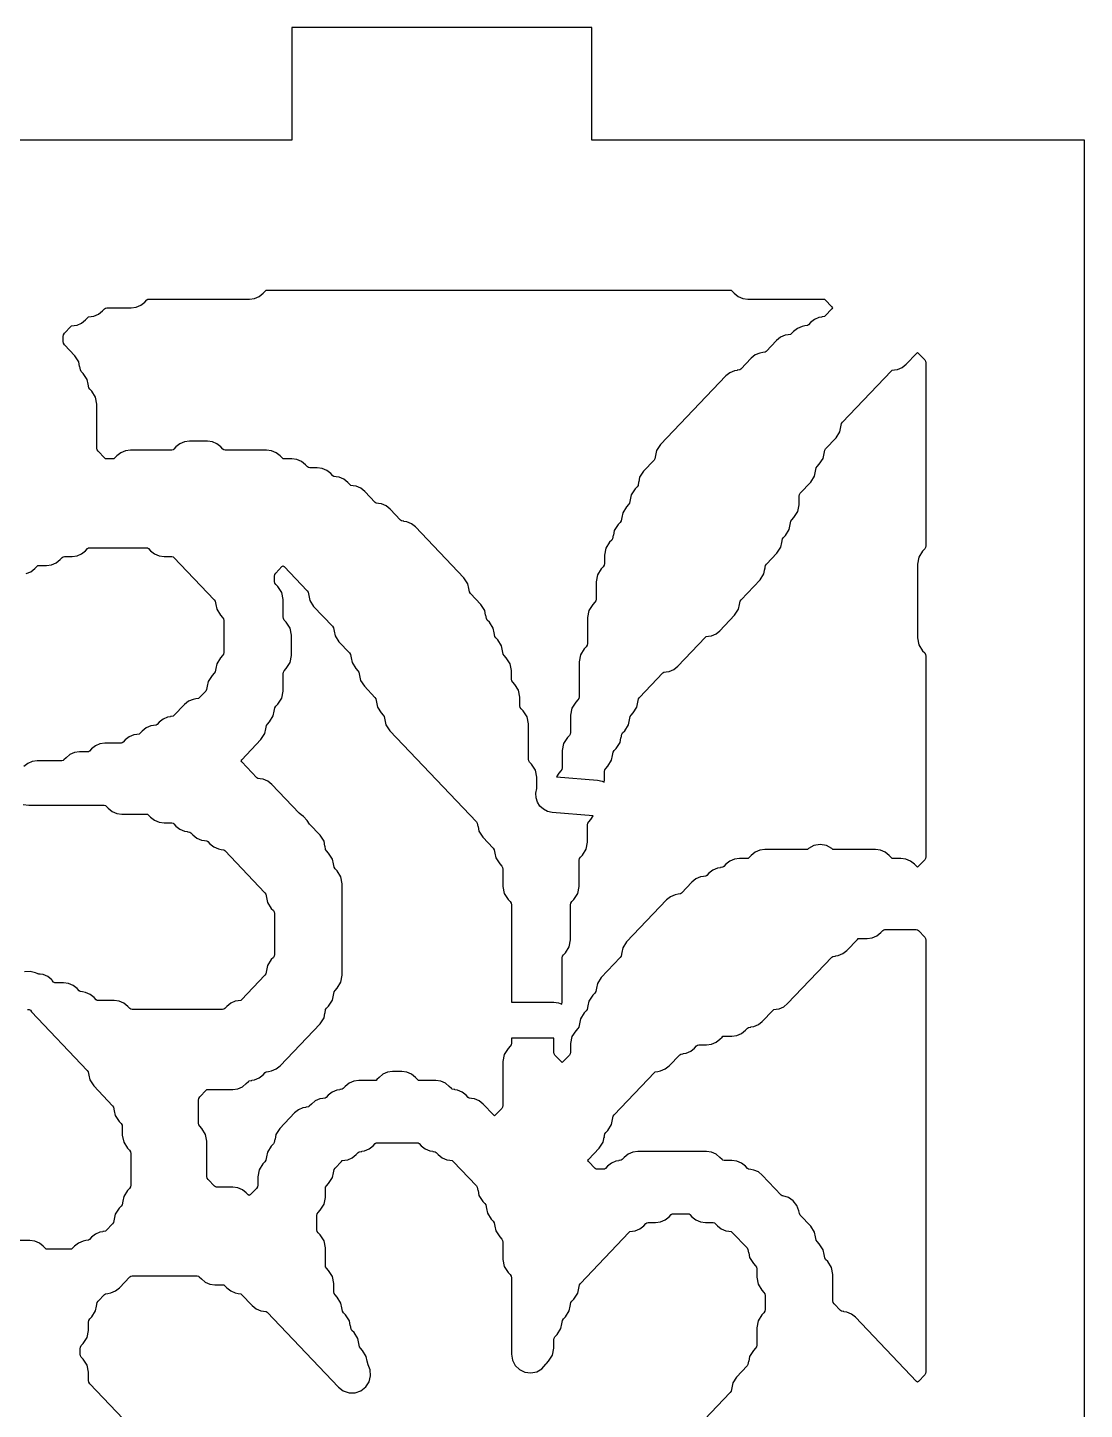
# Model space of a CAD drawing. Header units: millimetres. Extents: x 10 to 410, y 18 to 283.
# Drawn here: x 183.09 to 211.27, y 246.16 to 283 of the extents above; entities that cross this region are included whole.
import ezdxf

# ---------------------------------------------------------------- set-up
doc = ezdxf.new("R2010")
doc.units = ezdxf.units.MM
doc.layers.add('CUT', color=1, linetype='Continuous')

msp = doc.modelspace()

# ---------------------------------------------------------------- linework, layer by layer
at = {"layer": 'CUT'}
for points in [[(169.134, 160), (190.134, 160), (190.134, 157), (198.134, 157), (198.134, 160), (211.2679, 160), (211.2679, 280), (198.134, 280), (198.134, 283), (190.134, 283), (190.134, 280), (169.134, 280), (169.134, 283), (161.134, 283), (161.134, 280), (148, 280), (148, 160), (161.134, 160), (161.134, 157), (169.134, 157)], [(198.0519, 261.8274), (198.1066, 261.8848), (198.1679, 261.9803), (197.0762, 262.0726), (196.9538, 262.0994), (196.8425, 262.1569), (196.7499, 262.2413), (196.6823, 262.3468), (196.6442, 262.4662), (196.6384, 262.5914), (196.6652, 262.7138), (196.6655, 262.7144), (196.6655, 263.0135), (196.6297, 263.1992), (196.5275, 263.3584), (196.4729, 263.4158), (196.4485, 263.4537), (196.4399, 263.498), (196.4399, 264.4342), (196.4042, 264.6199), (196.302, 264.7791), (196.2473, 264.8365), (196.2229, 264.8745), (196.2144, 264.9188), (196.2144, 265.1446), (196.1786, 265.3303), (196.0764, 265.4894), (196.0217, 265.5468), (195.9973, 265.5848), (195.9888, 265.6291), (195.9888, 265.8549), (195.953, 266.0407), (195.8508, 266.1998), (195.7961, 266.2572), (195.7717, 266.2952), (195.7542, 266.3863), (195.7521, 266.3859), (195.7274, 266.5142), (195.6252, 266.6734), (195.5705, 266.7308), (195.5461, 266.7687), (195.5286, 266.8599), (195.5265, 266.8595), (195.5018, 266.9878), (195.3996, 267.147), (195.3449, 267.2044), (195.3206, 267.2423), (195.303, 267.3335), (195.301, 267.3331), (195.2762, 267.4614), (195.174, 267.6205), (194.8938, 267.9147), (194.8694, 267.9527), (194.8518, 268.0438), (194.8498, 268.0434), (194.8251, 268.1717), (194.7229, 268.3309), (193.4295, 269.6884), (193.3245, 269.7725), (193.2008, 269.8255), (193.123, 269.836), (193.1235, 269.839), (193.058, 269.8479), (193.0329, 269.868), (192.7528, 270.162), (192.6477, 270.246), (192.5241, 270.299), (192.4463, 270.3096), (192.4467, 270.3126), (192.3813, 270.3215), (192.3561, 270.3416), (192.076, 270.6356), (191.971, 270.7196), (191.8473, 270.7726), (191.7695, 270.7832), (191.77, 270.7862), (191.7045, 270.795), (191.6794, 270.8152), (191.6249, 270.8724), (191.5198, 270.9564), (191.3962, 271.0094), (191.3184, 271.0199), (191.3188, 271.0229), (191.2534, 271.0318), (191.2282, 271.0519), (191.1737, 271.1092), (191.0687, 271.1932), (190.945, 271.2462), (190.8117, 271.2643), (190.6086, 271.2643), (190.5766, 271.2686), (190.5515, 271.2887), (190.497, 271.3459), (190.3919, 271.43), (190.2683, 271.483), (190.135, 271.5011), (189.9318, 271.5011), (189.8999, 271.5054), (189.8747, 271.5255), (189.8202, 271.5827), (189.7152, 271.6668), (189.5915, 271.7197), (189.4582, 271.7378), (188.3527, 271.7378), (188.3208, 271.7422), (188.2956, 271.7623), (188.2411, 271.8195), (188.1361, 271.9035), (188.0124, 271.9565), (187.8791, 271.9746), (187.4053, 271.9746), (187.272, 271.9565), (187.1483, 271.9035), (187.0432, 271.8195), (186.9887, 271.7623), (186.9636, 271.7422), (186.9317, 271.7378), (185.8262, 271.7378), (185.6929, 271.7197), (185.5692, 271.6668), (185.4642, 271.5827), (185.4097, 271.5255), (185.3845, 271.5054), (185.3526, 271.5011), (185.1946, 271.5011), (185.1626, 271.5054), (185.1375, 271.5255), (184.9681, 271.7033), (184.9437, 271.7413), (184.9352, 271.7856), (184.9352, 272.9585), (184.8994, 273.1442), (184.7972, 273.3034), (184.7425, 273.3608), (184.7181, 273.3988), (184.7006, 273.4899), (184.6985, 273.4895), (184.6738, 273.6178), (184.5716, 273.777), (184.5169, 273.8344), (184.4926, 273.8723), (184.475, 273.9635), (184.473, 273.9631), (184.4482, 274.0914), (184.346, 274.2505), (184.0658, 274.5447), (184.0414, 274.5827), (184.0329, 274.627), (184.0329, 274.7684), (184.0414, 274.8127), (184.0658, 274.8506), (184.2351, 275.0284), (184.2603, 275.0485), (184.3257, 275.0574), (184.3253, 275.0604), (184.4031, 275.071), (184.5267, 275.1239), (184.6318, 275.208), (184.6863, 275.2652), (184.7115, 275.2853), (184.7769, 275.2942), (184.7765, 275.2972), (184.8543, 275.3077), (184.9779, 275.3607), (185.083, 275.4448), (185.1375, 275.502), (185.1626, 275.5221), (185.1946, 275.5264), (185.8489, 275.5264), (185.9822, 275.5445), (186.1058, 275.5975), (186.2109, 275.6815), (186.2654, 275.7388), (186.2905, 275.7589), (186.3225, 275.7632), (189.007, 275.7632), (189.1403, 275.7813), (189.264, 275.8343), (189.369, 275.9183), (189.4236, 275.9755), (189.4487, 275.9957), (189.4806, 276), (201.8202, 276), (201.8521, 275.9957), (201.8773, 275.9755), (201.9318, 275.9183), (202.0368, 275.8343), (202.1605, 275.7813), (202.2938, 275.7632), (204.3016, 275.7632), (204.3335, 275.7589), (204.3587, 275.7388), (204.5346, 275.554), (204.5539, 275.5264), (204.5346, 275.4988), (204.3587, 275.3141), (204.3335, 275.294), (204.2681, 275.2851), (204.2685, 275.2821), (204.1907, 275.2715), (204.0671, 275.2186), (203.962, 275.1345), (203.9075, 275.0773), (203.8823, 275.0572), (203.8169, 275.0483), (203.8173, 275.0453), (203.7395, 275.0348), (203.6159, 274.9818), (203.5108, 274.8977), (203.4563, 274.8405), (203.4312, 274.8204), (203.3658, 274.8115), (203.3662, 274.8085), (203.2884, 274.798), (203.1647, 274.745), (203.0597, 274.661), (202.7796, 274.367), (202.7544, 274.3468), (202.689, 274.3379), (202.6894, 274.335), (202.6116, 274.3244), (202.488, 274.2714), (202.3829, 274.1874), (202.1028, 273.8934), (202.0777, 273.8733), (202.0123, 273.8644), (202.0127, 273.8614), (201.9349, 273.8508), (201.8112, 273.7978), (201.7062, 273.7138), (199.9617, 271.8827), (199.8595, 271.7235), (199.8348, 271.5952), (199.8327, 271.5956), (199.8152, 271.5045), (199.7908, 271.4665), (199.5105, 271.1723), (199.4083, 271.0132), (199.3836, 270.8849), (199.3816, 270.8853), (199.364, 270.7941), (199.3396, 270.7561), (199.2849, 270.6988), (199.1827, 270.5396), (199.158, 270.4113), (199.156, 270.4117), (199.1384, 270.3205), (199.114, 270.2826), (199.0593, 270.2252), (198.9571, 270.066), (198.9324, 269.9377), (198.9304, 269.9381), (198.9128, 269.847), (198.8884, 269.809), (198.8338, 269.7516), (198.7316, 269.5925), (198.7068, 269.4642), (198.7048, 269.4646), (198.6872, 269.3734), (198.6629, 269.3354), (198.6082, 269.278), (198.506, 269.1189), (198.4702, 268.9331), (198.4702, 268.7073), (198.4617, 268.663), (198.4373, 268.6251), (198.3826, 268.5677), (198.2804, 268.4085), (198.2446, 268.2228), (198.2446, 267.7602), (198.2361, 267.7159), (198.2117, 267.6779), (198.157, 267.6205), (198.0548, 267.4614), (198.019, 267.2756), (198.019, 266.5763), (198.0105, 266.532), (197.9861, 266.494), (197.9314, 266.4366), (197.8292, 266.2774), (197.7934, 266.0917), (197.7934, 265.1555), (197.7849, 265.1112), (197.7605, 265.0733), (197.7058, 265.0159), (197.6036, 264.8567), (197.5679, 264.671), (197.5679, 264.2084), (197.5593, 264.1641), (197.5349, 264.1261), (197.4803, 264.0687), (197.3781, 263.9096), (197.3423, 263.7238), (197.3423, 263.2612), (197.3337, 263.2169), (197.3094, 263.179), (197.2547, 263.1216), (197.1934, 263.0261), (198.2851, 262.9338), (198.4075, 262.907), (198.4587, 262.8805), (198.4702, 262.94), (198.4702, 263.1658), (198.4787, 263.2101), (198.5031, 263.2481), (198.5578, 263.3055), (198.66, 263.4646), (198.6847, 263.5929), (198.6868, 263.5925), (198.7043, 263.6837), (198.7287, 263.7217), (198.7834, 263.7791), (198.8856, 263.9382), (198.9103, 264.0665), (198.9123, 264.0661), (198.9299, 264.1573), (198.9543, 264.1952), (199.009, 264.2526), (199.1112, 264.4118), (199.1359, 264.5401), (199.1379, 264.5397), (199.1555, 264.6308), (199.1799, 264.6688), (199.2345, 264.7262), (199.3368, 264.8853), (199.3615, 265.0136), (199.3635, 265.0132), (199.3811, 265.1044), (199.4054, 265.1424), (200.026, 265.7937), (200.0511, 265.8138), (200.1165, 265.8227), (200.1161, 265.8257), (200.1939, 265.8363), (200.3176, 265.8893), (200.4226, 265.9733), (201.1539, 266.7409), (201.1791, 266.761), (201.2445, 266.7699), (201.2441, 266.7729), (201.3218, 266.7834), (201.4455, 266.8364), (201.5506, 266.9204), (201.9415, 267.3308), (202.0438, 267.49), (202.0685, 267.6183), (202.0705, 267.6179), (202.0881, 267.7091), (202.1124, 267.747), (202.6183, 268.278), (202.7205, 268.4371), (202.7452, 268.5654), (202.7473, 268.565), (202.7648, 268.6562), (202.7892, 268.6942), (203.0695, 268.9884), (203.1717, 269.1475), (203.1964, 269.2758), (203.1984, 269.2754), (203.216, 269.3666), (203.2404, 269.4045), (203.295, 269.4619), (203.3973, 269.6211), (203.422, 269.7494), (203.424, 269.749), (203.4416, 269.8401), (203.4659, 269.8781), (203.5206, 269.9355), (203.6228, 270.0947), (203.6586, 270.2804), (203.6586, 270.5062), (203.6671, 270.5505), (203.6915, 270.5885), (203.9718, 270.8826), (204.074, 271.0418), (204.0987, 271.1701), (204.1008, 271.1697), (204.1183, 271.2609), (204.1427, 271.2988), (204.1974, 271.3562), (204.2996, 271.5154), (204.3243, 271.6437), (204.3263, 271.6433), (204.3439, 271.7344), (204.3683, 271.7724), (204.6485, 272.0666), (204.7508, 272.2257), (204.7755, 272.354), (204.7775, 272.3536), (204.7951, 272.4448), (204.8194, 272.4828), (206.1167, 273.8445), (206.1419, 273.8646), (206.2073, 273.8735), (206.2069, 273.8765), (206.2847, 273.887), (206.4083, 273.94), (206.5134, 274.024), (206.7888, 274.3131), (206.8168, 274.3343), (206.8448, 274.3131), (207.0095, 274.1403), (207.0338, 274.1023), (207.0424, 274.058), (207.0424, 269.1809), (207.0338, 269.1366), (207.0095, 269.0986), (206.9548, 269.0412), (206.8526, 268.8821), (206.8168, 268.6964), (206.8168, 266.7286), (206.8526, 266.5429), (206.9548, 266.3837), (207.0095, 266.3263), (207.0338, 266.2883), (207.0424, 266.244), (207.0424, 260.8934), (207.0338, 260.8491), (207.0095, 260.8111), (206.8448, 260.6383), (206.8168, 260.6171), (206.7888, 260.6383), (206.739, 260.6906), (206.6339, 260.7746), (206.5103, 260.8276), (206.377, 260.8457), (206.1738, 260.8457), (206.1419, 260.85), (206.1167, 260.8701), (206.0622, 260.9273), (205.9572, 261.0114), (205.8335, 261.0644), (205.7002, 261.0825), (204.5947, 261.0825), (204.5628, 261.0868), (204.5349, 261.1091), (204.3881, 261.1905), (204.2226, 261.2187), (204.0571, 261.1905), (203.9102, 261.1091), (203.8823, 261.0868), (203.8504, 261.0825), (202.7449, 261.0825), (202.6116, 261.0644), (202.488, 261.0114), (202.3829, 260.9273), (202.3284, 260.8701), (202.3033, 260.85), (202.2713, 260.8457), (202.0682, 260.8457), (201.9349, 260.8276), (201.8112, 260.7746), (201.7062, 260.6906), (201.6517, 260.6333), (201.6265, 260.6132), (201.5611, 260.6043), (201.5615, 260.6013), (201.4837, 260.5908), (201.3601, 260.5378), (201.255, 260.4538), (201.2005, 260.3966), (201.1753, 260.3764), (201.1099, 260.3675), (201.1103, 260.3646), (201.0325, 260.354), (200.9089, 260.301), (200.8038, 260.217), (200.5237, 259.923), (200.4986, 259.9029), (200.4332, 259.894), (200.4336, 259.891), (200.3558, 259.8804), (200.2321, 259.8274), (200.1271, 259.7434), (199.0593, 258.6226), (198.9571, 258.4635), (198.9324, 258.3352), (198.9304, 258.3356), (198.9128, 258.2444), (198.8884, 258.2065), (198.3826, 257.6755), (198.2804, 257.5163), (198.2557, 257.388), (198.2536, 257.3884), (198.2361, 257.2973), (198.2117, 257.2593), (198.157, 257.2019), (198.0548, 257.0428), (198.0301, 256.9145), (198.0281, 256.9149), (198.0105, 256.8237), (197.9861, 256.7857), (197.9314, 256.7283), (197.8292, 256.5692), (197.8045, 256.4409), (197.8025, 256.4413), (197.7849, 256.3501), (197.7605, 256.3122), (197.7058, 256.2548), (197.6036, 256.0956), (197.5679, 255.9099), (197.5679, 255.6841), (197.5593, 255.6398), (197.5349, 255.6018), (197.3703, 255.429), (197.3423, 255.4078), (197.3143, 255.429), (197.1496, 255.6018), (197.1252, 255.6398), (197.1167, 255.6841), (197.1167, 256.0558), (195.9888, 256.0558), (195.9888, 255.9209), (195.9802, 255.8766), (195.9559, 255.8386), (195.9012, 255.7812), (195.799, 255.622), (195.7632, 255.4363), (195.7632, 254.2634), (195.7547, 254.2191), (195.7303, 254.1811), (195.5656, 254.0082), (195.5376, 253.9871), (195.5096, 254.0082), (195.2342, 254.2973), (195.1292, 254.3814), (195.0055, 254.4343), (194.9277, 254.4449), (194.9281, 254.4479), (194.8627, 254.4568), (194.8376, 254.4769), (194.7831, 254.5341), (194.678, 254.6181), (194.5543, 254.6711), (194.4765, 254.6817), (194.477, 254.6847), (194.4115, 254.6936), (194.3864, 254.7137), (194.3319, 254.7709), (194.2268, 254.8549), (194.1032, 254.9079), (193.9699, 254.926), (193.5411, 254.926), (193.5092, 254.9303), (193.4841, 254.9505), (193.4295, 255.0077), (193.3245, 255.0917), (193.2008, 255.1447), (193.0675, 255.1628), (192.8193, 255.1628), (192.686, 255.1447), (192.5623, 255.0917), (192.4572, 255.0077), (192.4027, 254.9505), (192.3776, 254.9303), (192.3457, 254.926), (191.9169, 254.926), (191.7836, 254.9079), (191.66, 254.8549), (191.5549, 254.7709), (191.5004, 254.7137), (191.4752, 254.6936), (191.4098, 254.6847), (191.4102, 254.6817), (191.3325, 254.6711), (191.2088, 254.6181), (191.1037, 254.5341), (191.0492, 254.4769), (191.0241, 254.4568), (190.9587, 254.4479), (190.9591, 254.4449), (190.8813, 254.4343), (190.7576, 254.3814), (190.6526, 254.2973), (190.5981, 254.2401), (190.5729, 254.22), (190.5075, 254.2111), (190.5079, 254.2081), (190.4301, 254.1975), (190.3065, 254.1446), (190.2014, 254.0605), (189.8104, 253.6501), (189.7082, 253.491), (189.6835, 253.3627), (189.6815, 253.3631), (189.6639, 253.2719), (189.6395, 253.234), (189.5848, 253.1766), (189.4826, 253.0174), (189.4579, 252.8891), (189.4559, 252.8895), (189.4383, 252.7983), (189.4139, 252.7604), (189.3593, 252.703), (189.257, 252.5438), (189.2213, 252.3581), (189.2213, 252.1323), (189.2127, 252.088), (189.1884, 252.05), (189.0237, 251.8772), (188.9957, 251.856), (188.9677, 251.8772), (188.9179, 251.9295), (188.8128, 252.0135), (188.6892, 252.0665), (188.5559, 252.0846), (188.1271, 252.0846), (188.0952, 252.0889), (188.0701, 252.109), (187.9007, 252.2868), (187.8763, 252.3248), (187.8678, 252.3691), (187.8678, 253.3052), (187.832, 253.491), (187.7298, 253.6501), (187.6751, 253.7075), (187.6507, 253.7455), (187.6422, 253.7898), (187.6422, 254.4047), (187.6507, 254.449), (187.6751, 254.487), (187.8445, 254.6648), (187.8696, 254.6849), (187.9016, 254.6892), (188.5559, 254.6892), (188.6892, 254.7073), (188.8128, 254.7603), (188.9179, 254.8443), (188.9724, 254.9015), (188.9975, 254.9217), (189.063, 254.9305), (189.0625, 254.9335), (189.1403, 254.9441), (189.264, 254.9971), (189.369, 255.0811), (189.4236, 255.1383), (189.4487, 255.1585), (189.5141, 255.1673), (189.5137, 255.1703), (189.5915, 255.1809), (189.7152, 255.2339), (189.8202, 255.3179), (190.888, 256.4387), (190.9902, 256.5978), (191.0149, 256.7261), (191.0169, 256.7257), (191.0345, 256.8169), (191.0589, 256.8548), (191.1135, 256.9122), (191.2157, 257.0714), (191.2405, 257.1997), (191.2425, 257.1993), (191.2601, 257.2905), (191.2844, 257.3284), (191.3391, 257.3858), (191.4413, 257.545), (191.4771, 257.7307), (191.4771, 260.172), (191.4413, 260.3578), (191.3391, 260.5169), (191.2844, 260.5743), (191.2601, 260.6123), (191.2425, 260.7035), (191.2405, 260.7031), (191.2157, 260.8314), (191.1135, 260.9905), (191.0589, 261.0479), (191.0345, 261.0859), (191.0169, 261.177), (191.0149, 261.1766), (190.9902, 261.3049), (190.888, 261.4641), (190.6077, 261.7583), (190.5439, 261.8576), (190.4462, 261.9691), (190.3843, 262.0073), (190.3259, 262.0541), (189.5946, 262.8216), (189.4896, 262.9057), (189.3659, 262.9586), (189.2881, 262.9692), (189.2885, 262.9722), (189.2231, 262.9811), (189.198, 263.0012), (188.7964, 263.4227), (188.7772, 263.4503), (188.7964, 263.4779), (189.3089, 264.0158), (189.4111, 264.175), (189.4358, 264.3033), (189.4378, 264.3029), (189.4554, 264.394), (189.4798, 264.432), (189.5345, 264.4894), (189.6367, 264.6486), (189.6614, 264.7769), (189.6634, 264.7765), (189.681, 264.8676), (189.7054, 264.9056), (189.76, 264.963), (189.8622, 265.1221), (189.898, 265.3079), (189.898, 265.7705), (189.9066, 265.8148), (189.9309, 265.8527), (189.9856, 265.9101), (190.0878, 266.0693), (190.1236, 266.255), (190.1236, 266.8021), (190.0878, 266.9878), (189.9856, 267.147), (189.9309, 267.2044), (189.9066, 267.2423), (189.898, 267.2866), (189.898, 267.7492), (189.8622, 267.9349), (189.76, 268.0941), (189.7054, 268.1515), (189.681, 268.1895), (189.6724, 268.2338), (189.6724, 268.3751), (189.681, 268.4194), (189.7054, 268.4574), (189.87, 268.6302), (189.898, 268.6514), (189.926, 268.6302), (190.5419, 267.9838), (190.5662, 267.9458), (190.5838, 267.8547), (190.5858, 267.8551), (190.6105, 267.7268), (190.7128, 267.5676), (191.2186, 267.0367), (191.243, 266.9987), (191.2605, 266.9075), (191.2626, 266.9079), (191.2873, 266.7796), (191.3895, 266.6205), (191.6698, 266.3263), (191.6942, 266.2883), (191.7117, 266.1972), (191.7138, 266.1976), (191.7385, 266.0693), (191.8407, 265.9101), (191.8954, 265.8527), (191.9197, 265.8148), (191.9373, 265.7236), (191.9393, 265.724), (191.9641, 265.5957), (192.0663, 265.4366), (192.3465, 265.1424), (192.3709, 265.1044), (192.3885, 265.0132), (192.3905, 265.0136), (192.4152, 264.8853), (192.5174, 264.7262), (192.5721, 264.6688), (192.5965, 264.6308), (192.614, 264.5397), (192.6161, 264.5401), (192.6408, 264.4118), (192.743, 264.2526), (195.0535, 261.8274), (195.0779, 261.7894), (195.0955, 261.6982), (195.0975, 261.6986), (195.1222, 261.5703), (195.2244, 261.4112), (195.5047, 261.117), (195.5291, 261.079), (195.5466, 260.9879), (195.5487, 260.9883), (195.5734, 260.86), (195.6756, 260.7008), (195.7303, 260.6434), (195.7547, 260.6055), (195.7632, 260.5612), (195.7632, 260.0986), (195.799, 259.9128), (195.9012, 259.7537), (195.9559, 259.6963), (195.9802, 259.6583), (195.9888, 259.614), (195.9888, 257.0158), (197.1167, 257.0158), (197.2409, 256.9994), (197.3311, 256.9621), (197.3423, 257.0203), (197.3423, 258.1933), (197.3508, 258.2376), (197.3752, 258.2756), (197.4299, 258.333), (197.5321, 258.4921), (197.5679, 258.6778), (197.5679, 259.614), (197.5764, 259.6583), (197.6008, 259.6963), (197.6555, 259.7537), (197.7577, 259.9128), (197.7934, 260.0986), (197.7934, 260.7979), (197.802, 260.8423), (197.8264, 260.8802), (197.881, 260.9376), (197.9833, 261.0968), (198.019, 261.2825), (198.019, 261.7451), (198.0276, 261.7894)], [(201.1885, 255.8732), (201.3218, 255.8912), (201.4455, 255.9442), (201.5506, 256.0283), (201.6051, 256.0855), (201.6302, 256.1056), (201.6621, 256.1099), (201.8653, 256.1099), (201.9986, 256.128), (202.1223, 256.181), (202.2273, 256.2651), (202.2818, 256.3223), (202.307, 256.3424), (202.3724, 256.3513), (202.372, 256.3543), (202.4498, 256.3648), (202.5734, 256.4178), (202.6785, 256.5018), (202.9586, 256.7958), (202.9837, 256.816), (203.0491, 256.8248), (203.0487, 256.8278), (203.1265, 256.8384), (203.2502, 256.8914), (203.3552, 256.9754), (204.5376, 258.2166), (204.5628, 258.2367), (204.6282, 258.2456), (204.6278, 258.2486), (204.7056, 258.2591), (204.8293, 258.3121), (204.9343, 258.3961), (205.2144, 258.6901), (205.2396, 258.7103), (205.2715, 258.7146), (205.4746, 258.7146), (205.6079, 258.7327), (205.7316, 258.7857), (205.8366, 258.8697), (205.8911, 258.9269), (205.9163, 258.947), (205.9482, 258.9514), (206.783, 258.9514), (206.8149, 258.947), (206.8401, 258.9269), (207.0095, 258.7491), (207.0338, 258.7112), (207.0424, 258.6669), (207.0424, 247.1598), (207.0338, 247.1155), (207.0095, 247.0775), (206.8448, 246.9046), (206.8168, 246.8835), (206.7888, 246.9046), (205.1599, 248.6144), (205.0548, 248.6985), (204.9312, 248.7515), (204.8534, 248.762), (204.8538, 248.765), (204.7884, 248.7739), (204.7632, 248.794), (204.5939, 248.9718), (204.5695, 249.0098), (204.5609, 249.0541), (204.5609, 249.7534), (204.5252, 249.9392), (204.423, 250.0983), (204.3683, 250.1557), (204.3439, 250.1937), (204.3263, 250.2848), (204.3243, 250.2845), (204.2996, 250.4127), (204.1974, 250.5719), (204.1427, 250.6293), (204.1183, 250.6673), (204.1008, 250.7584), (204.0987, 250.758), (204.074, 250.8863), (203.9718, 251.0455), (203.6915, 251.3397), (203.6671, 251.3776), (203.6535, 251.4485), (203.6009, 251.5943), (203.5062, 251.7171), (203.3784, 251.8049), (203.2298, 251.8493), (203.2093, 251.8521), (203.1841, 251.8722), (202.6785, 252.403), (202.5734, 252.4871), (202.4498, 252.54), (202.372, 252.5506), (202.3724, 252.5536), (202.307, 252.5625), (202.2818, 252.5826), (202.2273, 252.6398), (202.1223, 252.7238), (201.9986, 252.7768), (201.8653, 252.7949), (201.6621, 252.7949), (201.6302, 252.7993), (201.6051, 252.8194), (201.5506, 252.8766), (201.4455, 252.9606), (201.3218, 253.0136), (201.1885, 253.0317), (199.3612, 253.0317), (199.2279, 253.0136), (199.1042, 252.9606), (198.9992, 252.8766), (198.9447, 252.8194), (198.9195, 252.7993), (198.8541, 252.7904), (198.8545, 252.7874), (198.7767, 252.7768), (198.6531, 252.7238), (198.548, 252.6398), (198.4935, 252.5826), (198.4683, 252.5625), (198.4364, 252.5581), (198.2784, 252.5581), (198.2465, 252.5625), (198.2213, 252.5826), (198.0453, 252.7673), (198.0261, 252.7949), (198.0453, 252.8225), (198.3322, 253.1237), (198.4344, 253.2828), (198.4591, 253.4111), (198.4612, 253.4107), (198.4787, 253.5019), (198.5031, 253.5398), (198.5578, 253.5972), (198.66, 253.7564), (198.6847, 253.8847), (198.6868, 253.8843), (198.7043, 253.9754), (198.7287, 254.0134), (199.8004, 255.1383), (199.8256, 255.1585), (199.891, 255.1673), (199.8906, 255.1703), (199.9683, 255.1809), (200.092, 255.2339), (200.1971, 255.3179), (200.4771, 255.6119), (200.5023, 255.632), (200.5677, 255.6409), (200.5673, 255.6439), (200.6451, 255.6545), (200.7688, 255.7074), (200.8738, 255.7915), (200.9283, 255.8487), (200.9535, 255.8688), (200.9854, 255.8732)]]:
    msp.add_lwpolyline(points, close=True, dxfattribs=at)
for points in [[(183.0496, 268.4409), (183.1732, 268.4939), (183.2783, 268.5779), (183.3328, 268.6352), (183.358, 268.6553), (183.3899, 268.6596), (183.593, 268.6596), (183.7263, 268.6777), (183.85, 268.7307), (183.955, 268.8147), (184.0095, 268.8719), (184.0347, 268.8921), (184.0666, 268.8964), (184.2698, 268.8964), (184.4031, 268.9145), (184.5267, 268.9675), (184.6318, 269.0515), (184.6863, 269.1087), (184.7115, 269.1289), (184.7434, 269.1332), (186.2549, 269.1332), (186.2868, 269.1289), (186.312, 269.1087), (186.3665, 269.0515), (186.4715, 268.9675), (186.5952, 268.9145), (186.7285, 268.8964), (186.9317, 268.8964), (186.9636, 268.8921), (186.9887, 268.8719), (188.0604, 267.747), (188.0848, 267.7091), (188.1024, 267.6179), (188.1044, 267.6183), (188.1291, 267.49), (188.2313, 267.3308), (188.286, 267.2734), (188.3104, 267.2355), (188.3189, 267.1912), (188.3189, 266.3395), (188.3104, 266.2952), (188.286, 266.2572), (188.2313, 266.1998), (188.1291, 266.0407), (188.1044, 265.9124), (188.1024, 265.9128), (188.0848, 265.8216), (188.0604, 265.7836), (188.0058, 265.7262), (187.9035, 265.5671), (187.8788, 265.4388), (187.8768, 265.4392), (187.8592, 265.348), (187.8349, 265.3101), (187.6655, 265.1323), (187.6403, 265.1122), (187.5749, 265.1033), (187.5753, 265.1003), (187.4975, 265.0897), (187.3739, 265.0367), (187.2688, 264.9527), (186.9887, 264.6587), (186.9636, 264.6386), (186.8982, 264.6297), (186.8986, 264.6267), (186.8208, 264.6162), (186.6971, 264.5632), (186.5921, 264.4791), (186.5376, 264.4219), (186.5124, 264.4018), (186.447, 264.3929), (186.4474, 264.3899), (186.3696, 264.3794), (186.246, 264.3264), (186.1409, 264.2423), (186.0864, 264.1851), (186.0612, 264.165), (185.9958, 264.1561), (185.9962, 264.1531), (185.9185, 264.1426), (185.7948, 264.0896), (185.6897, 264.0056), (185.6352, 263.9484), (185.6101, 263.9282), (185.5782, 263.9239), (185.1494, 263.9239), (185.0161, 263.9058), (184.8925, 263.8528), (184.7874, 263.7688), (184.7329, 263.7116), (184.7077, 263.6914), (184.6758, 263.6871), (184.4727, 263.6871), (184.3394, 263.669), (184.2157, 263.616), (184.1107, 263.532), (184.0562, 263.4748), (184.031, 263.4547), (183.9991, 263.4503), (183.3448, 263.4503), (183.2115, 263.4322), (183.0878, 263.3792), (182.9827, 263.2952)], [(182.9696, 262.2893), (183.1194, 262.2664), (185.127, 262.2664), (185.1589, 262.2621), (185.1841, 262.2419), (185.2386, 262.1847), (185.3436, 262.1007), (185.4673, 262.0477), (185.6006, 262.0296), (186.2549, 262.0296), (186.2868, 262.0253), (186.312, 262.0051), (186.3665, 261.9479), (186.4715, 261.8639), (186.5952, 261.8109), (186.7285, 261.7928), (186.9317, 261.7928), (186.9636, 261.7885), (186.9887, 261.7684), (187.0432, 261.7111), (187.1483, 261.6271), (187.272, 261.5741), (187.3497, 261.5636), (187.3493, 261.5606), (187.4147, 261.5517), (187.4399, 261.5316), (187.4944, 261.4744), (187.5995, 261.3903), (187.7231, 261.3373), (187.8009, 261.3268), (187.8005, 261.3238), (187.8659, 261.3149), (187.8911, 261.2948), (187.9456, 261.2376), (188.0506, 261.1535), (188.1743, 261.1006), (188.2521, 261.09), (188.2517, 261.087), (188.3171, 261.0781), (188.3422, 261.058), (189.4139, 259.9331), (189.4383, 259.8951), (189.4559, 259.8039), (189.4579, 259.8043), (189.4826, 259.676), (189.5848, 259.5169), (189.6395, 259.4595), (189.6639, 259.4215), (189.6724, 259.3772), (189.6724, 258.2887), (189.6639, 258.2444), (189.6395, 258.2065), (189.5848, 258.1491), (189.4826, 257.9899), (189.4579, 257.8616), (189.4559, 257.862), (189.4383, 257.7709), (189.4139, 257.7329), (188.7934, 257.0815), (188.7682, 257.0614), (188.7028, 257.0525), (188.7032, 257.0495), (188.6255, 257.039), (188.5018, 256.986), (188.3967, 256.902), (188.3422, 256.8448), (188.3171, 256.8246), (188.2852, 256.8203), (185.8713, 256.8203), (185.8394, 256.8246), (185.8142, 256.8448), (185.7597, 256.902), (185.6547, 256.986), (185.531, 257.039), (185.3977, 257.0571), (184.969, 257.0571), (184.937, 257.0614), (184.9119, 257.0815), (184.8574, 257.1388), (184.7523, 257.2228), (184.6287, 257.2758), (184.5509, 257.2863), (184.5513, 257.2893), (184.4859, 257.2982), (184.4607, 257.3183), (184.4062, 257.3755), (184.3012, 257.4596), (184.1775, 257.5126), (184.0442, 257.5307), (183.8411, 257.5307), (183.8085, 257.5351), (183.7786, 257.5479), (183.745, 257.596), (183.7295, 257.6123), (183.6244, 257.6964), (183.5008, 257.7493), (183.423, 257.7599), (183.4234, 257.7629), (183.407, 257.7651), (183.388, 257.7646), (183.3674, 257.7674), (183.3599, 257.7674), (183.3438, 257.7777), (183.3006, 257.7962), (183.1539, 257.8341), (183.0027, 257.8263)], [(183.0796, 256.8226), (183.0986, 256.8231), (183.1192, 256.8203), (183.1267, 256.8203), (183.1428, 256.8101), (183.1592, 256.8031), (183.1928, 256.7549), (184.6767, 255.1973), (184.7011, 255.1594), (184.7186, 255.0682), (184.7207, 255.0686), (184.7454, 254.9403), (184.8476, 254.7812), (185.3534, 254.2502), (185.3778, 254.2122), (185.3954, 254.1211), (185.3974, 254.1215), (185.4221, 253.9932), (185.5243, 253.834), (185.579, 253.7766), (185.6034, 253.7387), (185.6119, 253.6944), (185.6119, 253.4685), (185.6477, 253.2828), (185.7499, 253.1237), (185.8046, 253.0663), (185.829, 253.0283), (185.8375, 252.984), (185.8375, 252.1323), (185.829, 252.088), (185.8046, 252.05), (185.7499, 251.9926), (185.6477, 251.8335), (185.623, 251.7052), (185.621, 251.7056), (185.6034, 251.6144), (185.579, 251.5764), (185.5243, 251.519), (185.4221, 251.3599), (185.3974, 251.2316), (185.3954, 251.232), (185.3778, 251.1408), (185.3534, 251.1029), (185.1841, 250.9251), (185.1589, 250.905), (185.0935, 250.8961), (185.0939, 250.8931), (185.0161, 250.8825), (184.8925, 250.8296), (184.7874, 250.7455), (184.7329, 250.6883), (184.7077, 250.6682), (184.6423, 250.6593), (184.6427, 250.6563), (184.565, 250.6457), (184.4413, 250.5928), (184.3362, 250.5087), (184.2817, 250.4515), (184.2566, 250.4314), (184.2247, 250.4271), (183.6155, 250.4271), (183.5835, 250.4314), (183.5584, 250.4515), (183.5039, 250.5087), (183.3988, 250.5928), (183.2752, 250.6457), (183.1419, 250.6638), (182.7131, 250.6638)], [(185.8142, 245.7158), (184.7425, 246.8407), (184.7181, 246.8787), (184.7096, 246.923), (184.7096, 247.1488), (184.6738, 247.3345), (184.5716, 247.4937), (184.5169, 247.5511), (184.4926, 247.589), (184.484, 247.6333), (184.484, 247.7747), (184.4926, 247.819), (184.5169, 247.857), (184.5716, 247.9144), (184.6738, 248.0735), (184.7096, 248.2592), (184.7096, 248.4851), (184.7181, 248.5294), (184.7425, 248.5673), (184.7972, 248.6247), (184.8994, 248.7839), (184.9241, 248.9122), (184.9262, 248.9118), (184.9437, 249.0029), (184.9681, 249.0409), (185.1375, 249.2187), (185.1626, 249.2388), (185.228, 249.2477), (185.2276, 249.2507), (185.3054, 249.2612), (185.4291, 249.3142), (185.5341, 249.3982), (185.8142, 249.6922), (185.8394, 249.7124), (185.8713, 249.7167), (187.6084, 249.7167), (187.6403, 249.7124), (187.6655, 249.6922), (187.72, 249.635), (187.825, 249.551), (187.9487, 249.498), (188.082, 249.4799), (188.2852, 249.4799), (188.3171, 249.4756), (188.3422, 249.4555), (188.3967, 249.3982), (188.5018, 249.3142), (188.6255, 249.2612), (188.7032, 249.2507), (188.7028, 249.2477), (188.7682, 249.2388), (188.7934, 249.2187), (189.0735, 248.9247), (189.1785, 248.8406), (189.3022, 248.7877), (189.38, 248.7771), (189.3796, 248.7741), (189.445, 248.7652), (189.4702, 248.7451), (191.3726, 246.7482), (191.503, 246.6499), (191.658, 246.5989), (191.8213, 246.6006), (191.9752, 246.6548), (192.1036, 246.7556), (192.1926, 246.8924), (192.2328, 247.0506), (192.2199, 247.2133), (192.1643, 247.3425), (192.1448, 247.4434), (192.1428, 247.443), (192.1181, 247.5713), (192.0159, 247.7305), (191.9612, 247.7879), (191.9368, 247.8258), (191.9192, 247.917), (191.9172, 247.9166), (191.8925, 248.0449), (191.7903, 248.204), (191.7356, 248.2614), (191.7112, 248.2994), (191.6937, 248.3906), (191.6916, 248.3902), (191.6669, 248.5185), (191.5647, 248.6776), (191.51, 248.735), (191.4856, 248.773), (191.4681, 248.8641), (191.466, 248.8637), (191.4413, 248.992), (191.3391, 249.1512), (191.2844, 249.2086), (191.2601, 249.2465), (191.2515, 249.2908), (191.2515, 249.5167), (191.2157, 249.7024), (191.1135, 249.8615), (191.0589, 249.9189), (191.0345, 249.9569), (191.0259, 250.0012), (191.0259, 250.4638), (190.9902, 250.6495), (190.888, 250.8087), (190.8333, 250.8661), (190.8089, 250.904), (190.8004, 250.9484), (190.8004, 251.3265), (190.8089, 251.3708), (190.8333, 251.4088), (190.888, 251.4662), (190.9902, 251.6253), (191.0259, 251.811), (191.0259, 252.0368), (191.0345, 252.0812), (191.0589, 252.1191), (191.1135, 252.1765), (191.2157, 252.3357), (191.2405, 252.464), (191.2425, 252.4636), (191.2601, 252.5547), (191.2844, 252.5927), (191.4538, 252.7705), (191.479, 252.7906), (191.5444, 252.7995), (191.544, 252.8025), (191.6218, 252.813), (191.7454, 252.866), (191.8505, 252.95), (191.905, 253.0073), (191.9301, 253.0274), (191.9955, 253.0363), (191.9951, 253.0392), (192.0729, 253.0498), (192.1966, 253.1028), (192.3016, 253.1868), (192.3561, 253.244), (192.3813, 253.2642), (192.4132, 253.2685), (193.4736, 253.2685), (193.5055, 253.2642), (193.5307, 253.244), (193.5852, 253.1868), (193.6902, 253.1028), (193.8139, 253.0498), (193.8917, 253.0392), (193.8913, 253.0363), (193.9567, 253.0274), (193.9818, 253.0073), (194.0363, 252.95), (194.1414, 252.866), (194.265, 252.813), (194.3428, 252.8025), (194.3424, 252.7995), (194.4078, 252.7906), (194.433, 252.7705), (195.0535, 252.1191), (195.0779, 252.0812), (195.0955, 251.99), (195.0975, 251.9904), (195.1222, 251.8621), (195.2244, 251.7029), (195.2791, 251.6455), (195.3035, 251.6076), (195.3211, 251.5164), (195.3231, 251.5168), (195.3478, 251.3885), (195.45, 251.2294), (195.5047, 251.172), (195.5291, 251.134), (195.5466, 251.0428), (195.5487, 251.0432), (195.5734, 250.9149), (195.6756, 250.7558), (195.7303, 250.6984), (195.7547, 250.6604), (195.7632, 250.6161), (195.7632, 250.1535), (195.799, 249.9678), (195.9012, 249.8086), (195.9559, 249.7513), (195.9802, 249.7133), (195.9888, 249.669), (195.9888, 247.6309), (196.0144, 247.473), (196.0885, 247.3313), (196.2037, 247.2202), (196.348, 247.1512), (196.5067, 247.1313), (196.6636, 247.1625), (196.8026, 247.2417), (196.9095, 247.3608), (196.924, 247.3834), (196.9787, 247.4408), (197.0809, 247.5999), (197.1167, 247.7857), (197.1167, 248.0115), (197.1252, 248.0558), (197.1496, 248.0937), (197.2043, 248.1511), (197.3065, 248.3103), (197.3312, 248.4386), (197.3333, 248.4382), (197.3508, 248.5294), (197.3752, 248.5673), (197.4299, 248.6247), (197.5321, 248.7839), (197.5568, 248.9122), (197.5588, 248.9118), (197.5764, 249.0029), (197.6008, 249.0409), (197.6555, 249.0983), (197.7577, 249.2574), (197.7824, 249.3857), (197.7844, 249.3853), (197.802, 249.4765), (197.8264, 249.5145), (199.1236, 250.8762), (199.1488, 250.8963), (199.2142, 250.9052), (199.2138, 250.9082), (199.2916, 250.9187), (199.4152, 250.9717), (199.5203, 251.0557), (199.5748, 251.113), (199.6, 251.1331), (199.6319, 251.1374), (199.835, 251.1374), (199.9683, 251.1555), (200.092, 251.2085), (200.1971, 251.2925), (200.2516, 251.3497), (200.2767, 251.3699), (200.3086, 251.3742), (200.6922, 251.3742), (200.7242, 251.3699), (200.7493, 251.3497), (200.8038, 251.2925), (200.9089, 251.2085), (201.0325, 251.1555), (201.1659, 251.1374), (201.369, 251.1374), (201.4009, 251.1331), (201.4261, 251.113), (201.4806, 251.0557), (201.5856, 250.9717), (201.7093, 250.9187), (201.7871, 250.9082), (201.7867, 250.9052), (201.8521, 250.8963), (201.8773, 250.8762), (202.2722, 250.4616), (202.2966, 250.4236), (202.3141, 250.3325), (202.3162, 250.3329), (202.3409, 250.2046), (202.4431, 250.0454), (202.4978, 249.988), (202.5222, 249.9501), (202.5307, 249.9058), (202.5307, 249.68), (202.5665, 249.4942), (202.6687, 249.3351), (202.7234, 249.2777), (202.7477, 249.2397), (202.7563, 249.1954), (202.7563, 248.8173), (202.7477, 248.773), (202.7234, 248.735), (202.6687, 248.6776), (202.5665, 248.5185), (202.5307, 248.3327), (202.5307, 247.8701), (202.5222, 247.8258), (202.4978, 247.7879), (202.4431, 247.7305), (202.3409, 247.5713), (202.3162, 247.443), (202.3141, 247.4434), (202.2966, 247.3523), (202.2722, 247.3143), (201.9919, 247.0201), (201.8897, 246.861), (201.865, 246.7327), (201.863, 246.7331), (201.8454, 246.6419), (201.821, 246.6039), (200.1116, 244.8096)]]:
    msp.add_lwpolyline(points, dxfattribs=at)

doc.saveas('drawing.dxf')
